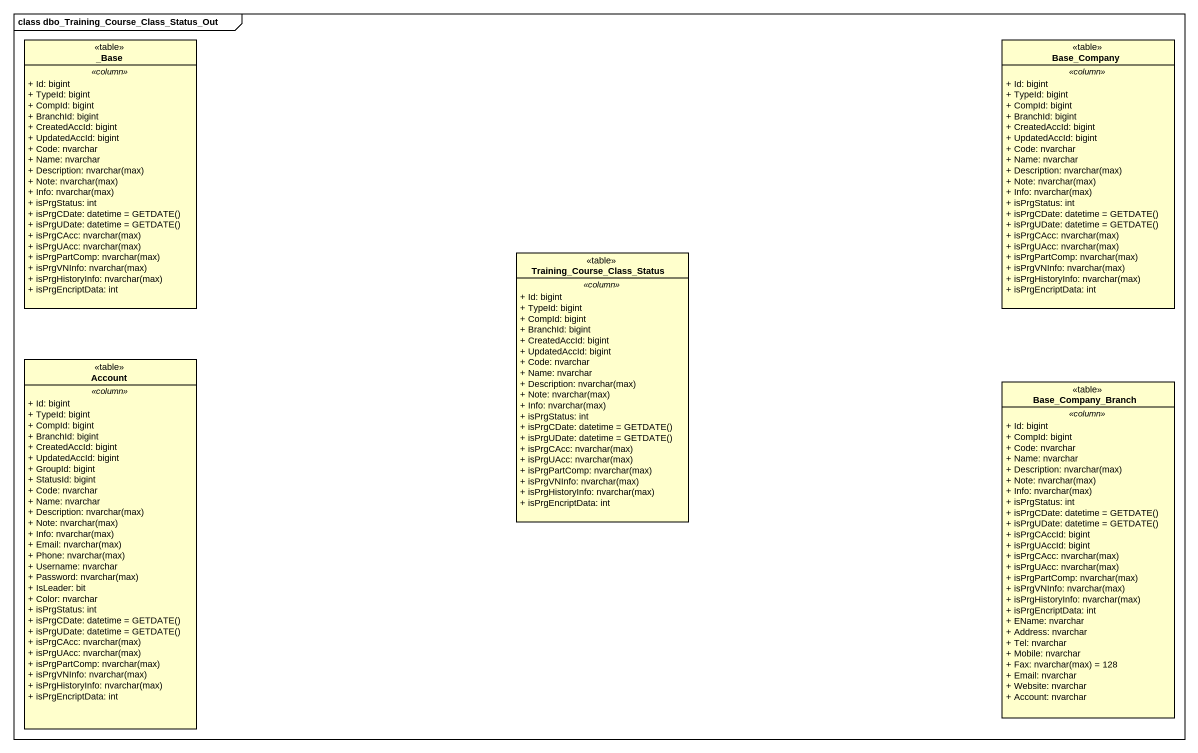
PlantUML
@startuml
mainframe class dbo_Training_Course_Class_Status_Out
hide circle
hide empty members
skinparam classAttributeIconSize 0
class "_Base" as Base <<table>> {
  .. <<column>> ..
  + Id: bigint
  + TypeId: bigint
  + CompId: bigint
  + BranchId: bigint
  + CreatedAccId: bigint
  + UpdatedAccId: bigint
  + Code: nvarchar
  + Name: nvarchar
  {field} + Description: nvarchar(max)
  {field} + Note: nvarchar(max)
  {field} + Info: nvarchar(max)
  + isPrgStatus: int
  {field} + isPrgCDate: datetime = GETDATE()
  {field} + isPrgUDate: datetime = GETDATE()
  {field} + isPrgCAcc: nvarchar(max)
  {field} + isPrgUAcc: nvarchar(max)
  {field} + isPrgPartComp: nvarchar(max)
  {field} + isPrgVNInfo: nvarchar(max)
  {field} + isPrgHistoryInfo: nvarchar(max)
  + isPrgEncriptData: int
}
class Base_Company <<table>> {
  .. <<column>> ..
  + Id: bigint
  + TypeId: bigint
  + CompId: bigint
  + BranchId: bigint
  + CreatedAccId: bigint
  + UpdatedAccId: bigint
  + Code: nvarchar
  + Name: nvarchar
  {field} + Description: nvarchar(max)
  {field} + Note: nvarchar(max)
  {field} + Info: nvarchar(max)
  + isPrgStatus: int
  {field} + isPrgCDate: datetime = GETDATE()
  {field} + isPrgUDate: datetime = GETDATE()
  {field} + isPrgCAcc: nvarchar(max)
  {field} + isPrgUAcc: nvarchar(max)
  {field} + isPrgPartComp: nvarchar(max)
  {field} + isPrgVNInfo: nvarchar(max)
  {field} + isPrgHistoryInfo: nvarchar(max)
  + isPrgEncriptData: int
}
class Training_Course_Class_Status <<table>> {
  .. <<column>> ..
  + Id: bigint
  + TypeId: bigint
  + CompId: bigint
  + BranchId: bigint
  + CreatedAccId: bigint
  + UpdatedAccId: bigint
  + Code: nvarchar
  + Name: nvarchar
  {field} + Description: nvarchar(max)
  {field} + Note: nvarchar(max)
  {field} + Info: nvarchar(max)
  + isPrgStatus: int
  {field} + isPrgCDate: datetime = GETDATE()
  {field} + isPrgUDate: datetime = GETDATE()
  {field} + isPrgCAcc: nvarchar(max)
  {field} + isPrgUAcc: nvarchar(max)
  {field} + isPrgPartComp: nvarchar(max)
  {field} + isPrgVNInfo: nvarchar(max)
  {field} + isPrgHistoryInfo: nvarchar(max)
  + isPrgEncriptData: int
}
class Account <<table>> {
  .. <<column>> ..
  + Id: bigint
  + TypeId: bigint
  + CompId: bigint
  + BranchId: bigint
  + CreatedAccId: bigint
  + UpdatedAccId: bigint
  + GroupId: bigint
  + StatusId: bigint
  + Code: nvarchar
  + Name: nvarchar
  {field} + Description: nvarchar(max)
  {field} + Note: nvarchar(max)
  {field} + Info: nvarchar(max)
  {field} + Email: nvarchar(max)
  {field} + Phone: nvarchar(max)
  + Username: nvarchar
  {field} + Password: nvarchar(max)
  + IsLeader: bit
  + Color: nvarchar
  + isPrgStatus: int
  {field} + isPrgCDate: datetime = GETDATE()
  {field} + isPrgUDate: datetime = GETDATE()
  {field} + isPrgCAcc: nvarchar(max)
  {field} + isPrgUAcc: nvarchar(max)
  {field} + isPrgPartComp: nvarchar(max)
  {field} + isPrgVNInfo: nvarchar(max)
  {field} + isPrgHistoryInfo: nvarchar(max)
  + isPrgEncriptData: int
}
class Base_Company_Branch <<table>> {
  .. <<column>> ..
  + Id: bigint
  + CompId: bigint
  + Code: nvarchar
  + Name: nvarchar
  {field} + Description: nvarchar(max)
  {field} + Note: nvarchar(max)
  {field} + Info: nvarchar(max)
  + isPrgStatus: int
  {field} + isPrgCDate: datetime = GETDATE()
  {field} + isPrgUDate: datetime = GETDATE()
  + isPrgCAccId: bigint
  + isPrgUAccId: bigint
  {field} + isPrgCAcc: nvarchar(max)
  {field} + isPrgUAcc: nvarchar(max)
  {field} + isPrgPartComp: nvarchar(max)
  {field} + isPrgVNInfo: nvarchar(max)
  {field} + isPrgHistoryInfo: nvarchar(max)
  + isPrgEncriptData: int
  + EName: nvarchar
  + Address: nvarchar
  + Tel: nvarchar
  + Mobile: nvarchar
  {field} + Fax: nvarchar(max) = 128
  + Email: nvarchar
  + Website: nvarchar
  + Account: nvarchar
}
@enduml
